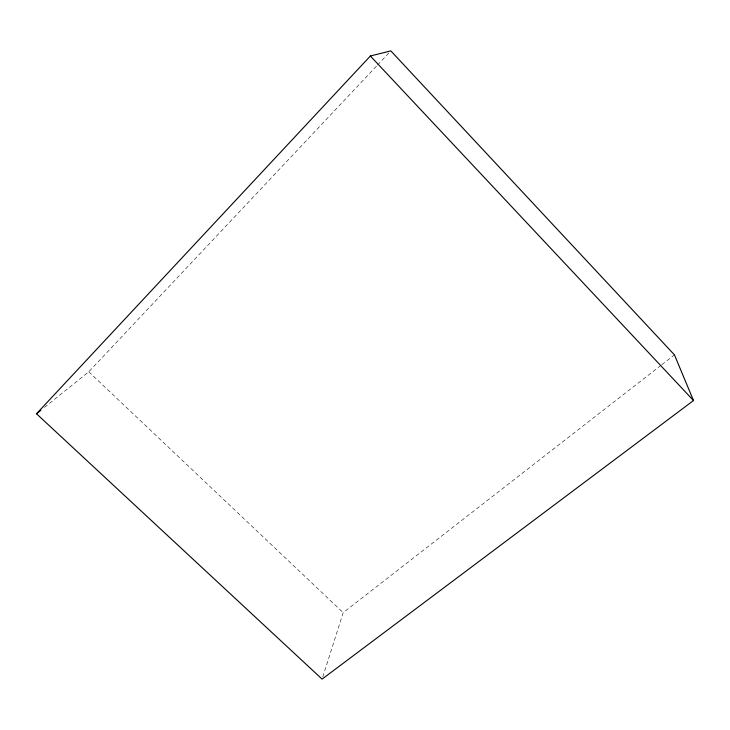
<?xml version="1.0" encoding="UTF-8"?>
<svg xmlns="http://www.w3.org/2000/svg" width="730" height="730" viewBox="0 0 730 730"><rect width="100%" height="100%" fill="white"/><g stroke="black" fill="none" stroke-linecap="round" stroke-linejoin="round"><path stroke-width="0.55" stroke-dasharray="3.65 2.74" d="M322.779 676.975L343.191 612.643L660.933 365.365M44.475 407.367L88.777 371.798L376.78 65.809M377.556 64.979L389.263 52.542M661.836 364.671L674.438 354.862M88.777 371.798L343.191 612.643"/><path stroke-width="1.09" d="M36.5 413.764L370.375 56L390.824 50.881L674.438 354.862L693.5 400.542L322.094 679.119L36.5 413.764L40.935 410.214M370.375 56L693.5 400.542"/></g></svg>
